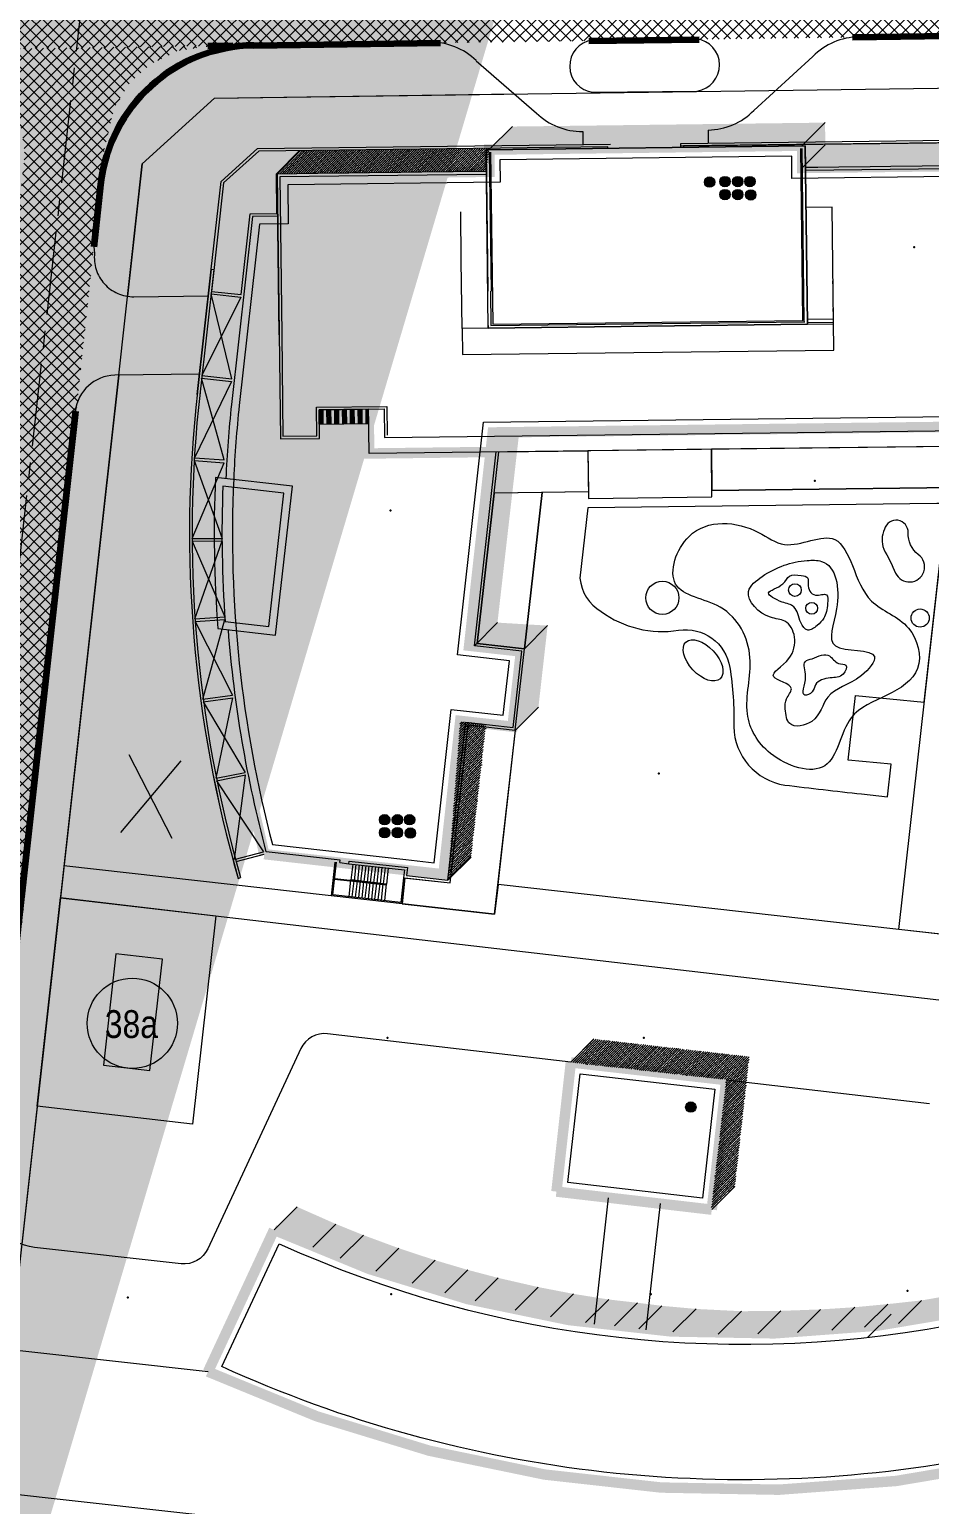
# Model space of a CAD drawing. Header units: millimetres. Extents: x 89040 to 596321, y -313033 to 2401191.
# Drawn here: x 596131.4 to 596200.5, y 1200500 to 1200613.2 of the extents above; entities that cross this region are included whole.
import ezdxf

# ---------------------------------------------------------------- set-up
doc = ezdxf.new("R2010")
doc.units = ezdxf.units.MM
doc.header["$MEASUREMENT"] = 0
doc.linetypes.add('CENTER', pattern=[50.800000000000004, 31.75, -6.349999999999999, 6.349999999999999, -6.349999999999999])
doc.linetypes.add('HIDDEN', pattern=[0.375, 0.25, -0.125])
doc.layers.get('0').update_dxf_attribs({"color": 251, "lineweight": 9})
for name, color, linetype, lineweight in [('1', 8, 'Continuous', 13), ('4 duong di', 11, 'Continuous', 9), ('BONGDO', 251, 'Continuous', 9), ('CONGTRINH', 7, 'Continuous', 20), ('CONGTRINH2', 30, 'Continuous', 18), ('HACHT', 8, 'Continuous', 9), ('HATCH', 8, 'Continuous', 5), ('KY HIEU', 9, 'Continuous', 9), ('LEDUONG', 6, 'Continuous', 20), ('LONGDUONG', 4, 'Continuous', 90), ('MANH', 8, 'Continuous', 9), ('NET CAT', 4, 'Continuous', 15), ('net hthay', 94, 'Continuous', 20), ('NETTHAY', 6, 'Continuous', 15), ('SO', 61, 'Continuous', 18), ('tang cao', 7, 'Continuous', 5), ('truc', 8, 'CENTER', 9)]:
    doc.layers.add(name, color=color, linetype=linetype, lineweight=lineweight)
doc.layers.add('area', color=7, linetype='Continuous', lineweight=9, plot=False)
doc.layers.add('DUONG NOI BO CONG TRINH', color=7, linetype='Continuous', lineweight=20, true_color=0x5e5e5e)
doc.layers.add('NOI-SUY-5', color=5, linetype='Continuous')
doc.styles.add('STYLE2', font='VHELVCN.TTF')
doc.styles.add('THAO', font='VHELVCN.TTF')
doc.styles.add('VN', font='VHELVCN.TTF')
doc.dimstyles.new('HOA75', dxfattribs={"dimscale": 0, "dimtxt": 450, "dimasz": 120, "dimexe": 150, "dimexo": 0, "dimgap": 50, "dimtad": 1, "dimdec": 0, "dimrnd": 0.001, "dimzin": 13, "dimdsep": 46, "dimtxsty": 'VN', "dimblk": 'TICKA', "dimcen": 0.09, "dimclrd": 9, "dimclre": 9, "dimclrt": 7, "dimadec": 0, "dimazin": 0, "dimtfac": 1, "dimtdec": 0, "dimtix": 1, "dimtmove": 2, "dimatfit": 3, "dimldrblk": 'PL1', "dimfxl": 1, "dimtolj": 1, "dimtzin": 13, "dimarcsym": 0})
doc.dimstyles.new('SK100-M', dxfattribs={"dimscale": 100, "dimtxt": 3.6, "dimasz": 1.5, "dimexe": 3, "dimexo": 2, "dimgap": 0.5, "dimtad": 1, "dimdec": 0, "dimtxsty": 'THAO', "dimblk": 'ARCHTICK', "dimcen": 0.091, "dimdle": 3, "dimclrd": 256, "dimclre": 256, "dimclrt": 9, "dimadec": 0, "dimazin": 0, "dimtfac": 1, "dimtdec": 0, "dimtmove": 2, "dimatfit": 3, "dimfxl": 55, "dimfxlon": 1, "dimlwe": -1, "dimarcsym": 0})
pattern_1 = [(45, (594650.3527654881, 1198136.11866812), (-0.4419417382415922, 0.4419417382415923), []), (135, (594650.3527654881, 1198136.11866812), (-0.4419417382415923, -0.4419417382415922), [])]
pattern_2 = [(45, (594650.3527654881, 1198136.11866812), (-0.1767766952966369, 0.1767766952966369), []), (45, (594650.5295421833, 1198136.11866812), (-0.1767766952966369, 0.1767766952966369), [0.3125, -0.0625, 0, -0.0625])]

# ---------------------------------------------------------------- blocks, each defined once
blk = doc.blocks.new('_ARCHTICK')
at = {"color": 0, "linetype": 'ByBlock', "const_width": 0.15}
blk.add_lwpolyline([(-0.5, -0.5), (0.5, 0.5)], dxfattribs=at)
blk = doc.blocks.new('PL')
at = {"layer": '1', "ltscale": 100}
blk.add_line((4.029908342286944, 0), (-6.671398499514908, 0), dxfattribs=at)
at = {"layer": '1', "ltscale": 100, "const_width": 1.6}
blk.add_lwpolyline([(0, 0), (-2.566846419125795, -8.508275751170004)], dxfattribs=at)
blk = doc.blocks.new('PL1')
at = {"layer": '4 duong di', "ltscale": 100, "xscale": 0.25, "yscale": 0.25, "zscale": 0.25}
blk.add_blockref('PL', (0, 0), dxfattribs=at)
blk = doc.blocks.new('TICKA')
at = {"color": 0}
for p, q in [((0, 2.5), (0, -2.5)), ((-2.5, 0), (2.5, 0))]:
    blk.add_line(p, q, dxfattribs=at)
at = {"color": 0, "const_width": 0.5}
blk.add_lwpolyline([(-0.7071067811865533, -0.7071067811865462), (0.7071067811865533, 0.7071067811865462)], dxfattribs=at)
at = {"color": 0, "const_width": 0.25}
for points in [[(0.5821067811865533, 0.7071067811865462, 1), (0.8321067811865532, 0.7071067811865462, 1)], [(-0.8321067811865532, -0.7071067811865462, 1), (-0.5821067811865533, -0.7071067811865462, 1)]]:
    blk.add_lwpolyline(points, format="xyb", close=True, dxfattribs=at)

msp = doc.modelspace()

# ---------------------------------------------------------------- hatches: boundary and pattern name
at = {"layer": 'BONGDO'}
h = msp.add_hatch(dxfattribs=at)
h.set_pattern_fill('ANSI35', color=256, style=0)
h.set_pattern_definition(pattern_2)
edge = h.paths.add_edge_path()
edge.add_line((596166.674068005, 1200603.957904319), (596168.458269487, 1200605.728212165))
edge.add_line((596168.458269487, 1200605.728212165), (596192.4563765591, 1200606.029752589))
edge.add_line((596192.4563765591, 1200606.02975259), (596192.476616537, 1200604.373170931))
edge.add_line((596192.4766165371, 1200604.37317093), (596216.8248191004, 1200604.669033101))
edge.add_line((596216.8248191003, 1200604.669033101), (596217.0197725951, 1200584.619918571))
edge.add_line((596217.0197725951, 1200584.619918571), (596215.2496366001, 1200582.849782576))
edge.add_line((596215.2496366001, 1200582.849782576), (596215.0546831053, 1200602.898897106))
edge.add_line((596215.0546831054, 1200602.898897106), (596190.6065066425, 1200602.600191421))
edge.add_line((596190.6065066425, 1200602.600191421), (596190.5863486622, 1200604.250062476))
edge.add_line((596190.5863486622, 1200604.250062476), (596166.688133492, 1200603.95807617))
h = msp.add_hatch(dxfattribs=at)
h.set_pattern_fill('ANSI35', color=256, style=0)
h.set_pattern_definition(pattern_2)
h.paths.add_polyline_path([(596150.3595116752, 1200602.108457152), (596152.1296476702, 1200603.878593146), (596166.6869317254, 1200604.056442753), (596166.4583089603, 1200602.305150851)])
h = msp.add_hatch(dxfattribs=at)
h.set_pattern_fill('ANSI35', color=256, style=0)
h.set_pattern_definition(pattern_2)
h.paths.add_polyline_path([(596168.6857242433, 1200559.403021969), (596170.4607854756, 1200561.175314845), (596171.1657813464, 1200567.43574461), (596167.3174357247, 1200567.667848128), (596168.9889869089, 1200582.284573999), (596166.9806514604, 1200582.507087442), (596165.1399240666, 1200565.893268457), (596169.3671318482, 1200565.414076039)])
h = msp.add_hatch(dxfattribs=at)
h.set_pattern_fill('ANSI35', color=256, style=0)
h.set_pattern_definition(pattern_2)
h.paths.add_polyline_path([(596163.5175151768, 1200547.912301155), (596165.2876511718, 1200549.68243715), (596166.4338270508, 1200559.860586961), (596164.4542312584, 1200560.078306242)])
h = msp.add_hatch(dxfattribs=at)
h.set_pattern_fill('ANSI35', color=256, style=0)
h.set_pattern_definition(pattern_2)
h.paths.add_polyline_path([(596183.7159142122, 1200522.630593266), (596185.5323121191, 1200524.395349587), (596186.6443609219, 1200534.361494744), (596174.7214648463, 1200535.719922405), (596172.9482386141, 1200533.922091805), (596184.8742249269, 1200532.591358749)])
h = msp.add_hatch(dxfattribs=at)
h.set_pattern_fill('ANSI35', color=256, style=0)
h.set_pattern_definition(pattern_2)
h.paths.add_polyline_path([(596206.8025961262, 1200503.308725519), (596208.5727321213, 1200505.078861514), (596206.0300307983, 1200516.806379154), (596204.5817658912, 1200516.505494338), (596202.4242349484, 1200516.10550142), (596199.8526530748, 1200515.660773956), (596197.2613221075, 1200515.378502035), (596194.7403081537, 1200515.139578496), (596192.1074059361, 1200514.970348157), (596189.0751790693, 1200514.861094565), (596186.0361913033, 1200514.831603243), (596182.5546254086, 1200515.008542721), (596179.9379391483, 1200515.246320984), (596178.0578477547, 1200515.48086054), (596175.8514086338, 1200515.731574572), (596173.1469074894, 1200516.163481548), (596170.444526128, 1200516.684725389), (596167.3635980244, 1200517.390514527), (596165.0370811331, 1200518.003998307), (596162.5375707377, 1200518.742265138), (596159.7422801098, 1200519.667758575), (596157.0268463995, 1200520.671153884), (596154.9186975283, 1200521.523574799), (596151.9399838669, 1200522.841889472), (596150.1698478719, 1200521.071753477), (596157.9721441148, 1200517.897622581), (596164.2731496136, 1200515.959917873), (596169.8643480516, 1200514.673920438), (596178.1678031533, 1200513.476184989), (596185.5842641892, 1200513.101051107), (596191.3344745449, 1200513.254690923), (596195.4911861125, 1200513.60836604), (596201.7597736402, 1200514.533179765), (596204.259894803, 1200515.036243158)])
at = {"layer": 'CONGTRINH2'}
h = msp.add_hatch(dxfattribs=at)
h.set_pattern_fill('ANSI31', color=256, scale=2.000000000408072, angle=495.6999999999435, style=0)
h.set_pattern_definition([(180.6999999999436, (597125.3574186802, 1201445.930538692), (0.0030542502091917, -0.2499813424663441), [])])
h.paths.add_polyline_path([(596191.1043062322, 1200590.505370396), (596193.1041569718, 1200590.529804398), (596193.1004918715, 1200590.829782008), (596193.0980492206, 1200591.029705757), (596191.0981984809, 1200591.005271755)])
h = msp.add_hatch(dxfattribs=at)
h.set_pattern_fill('ANSI34', color=256, scale=0.8000000001632289, angle=45.69999999994363, style=0)
h.set_pattern_definition([(90.69999999994356, (596150.4467686169, 1200599.059296392), (-0.599955221918691, -0.0073302005020536), []), (90.69999999994356, (596150.5455394536, 1200599.160510629), (-0.599955221918691, -0.0073302005020536), []), (90.69999999994356, (596150.6443102909, 1200599.261724866), (-0.599955221918691, -0.0073302005020536), []), (90.69999999994356, (596150.7430811276, 1200599.362939103), (-0.599955221918691, -0.0073302005020536), [])])
h.paths.add_polyline_path([(596153.6444602206, 1200582.897149815), (596157.444176626, 1200582.943574418), (596157.4307379251, 1200584.043492325), (596153.6310215197, 1200583.997067722)])
at = {"layer": 'DUONG NOI BO CONG TRINH'}
h = msp.add_hatch(dxfattribs=at)
h.set_pattern_fill('NET', color=256, scale=5, angle=45, style=0)
h.set_pattern_definition([(45, (27179.21699432831, -3.795911343069747), (-0.4419417382415922, 0.4419417382415923), []), (135, (27179.21699432831, -3.795911343069747), (-0.4419417382415923, -0.4419417382415922), [])])
h.paths.add_polyline_path([(595998.6559202491, 1200617.010962626), (596052.6180359892, 1200617.659607114, -1.001505896176268), (596052.6420749613, 1200615.659753852), (595998.6799592212, 1200615.011109364, -1.001505896169876)], flags=16)
h.paths.add_polyline_path([(596078.6156593093, 1200618.01123476), (596120.7133969328, 1200618.580622515, -1), (596120.7404452122, 1200616.580805426), (596078.6427075886, 1200616.01141767, -1)], flags=16)
h.paths.add_polyline_path([(596146.9251532733, 1200618.93514639), (596194.750692297, 1200619.582004816, -1), (596194.7777405763, 1200617.582187727), (596146.9522015526, 1200616.935329301, -1)], flags=16)
edge = h.paths.add_edge_path()
edge.add_line((595975.3657731194, 1200621.615198485), (595814.2191544888, 1200619.435629782))
edge.add_line((595814.2191544888, 1200619.435629782), (595814.2191544888, 1200614.440191809))
edge.add_line((595814.2191544888, 1200614.440191809), (595970.654496543, 1200616.63223688))
edge.add_arc((595970.668994583, 1200615.632341982), 0.9999999999477333, -89.2251002501614, 90.83070561076909, ccw=False)
edge.add_line((595970.682518723, 1200614.632433438), (595814.219154489, 1200612.439995707))
edge.add_line((595814.2191544888, 1200612.439995707), (595814.2191544888, 1200607.434532218))
edge.add_line((595814.2191544888, 1200607.434532218), (595974.1899593043, 1200609.598197596))
edge.add_arc((595974.2846282816, 1200602.598837783), 7.000000000000224, -2.97859514830634e-11, 90.77489974443807, ccw=False)
edge.add_line((595981.2846282816, 1200602.598837783), (595981.2846282816, 1200568.116294836))
edge.add_line((595981.2846282816, 1200568.116294836), (595987.2846282816, 1200568.116294836))
edge.add_line((595987.2846282816, 1200568.116294836), (595987.2846282816, 1200602.869345315))
edge.add_arc((595994.2846282816, 1200602.869345315), 6.999999999999652, 90.77489974509882, 179.9999999999777, ccw=False)
edge.add_line((595994.1899593043, 1200609.868705127), (596214.8495064847, 1200612.853208601))
edge.add_arc((596214.9576996019, 1200604.853940244), 7.999999999999771, 0.7748997443783878, 90.77489974684738, ccw=False)
edge.add_line((596222.9569679591, 1200604.962133361), (596223.1216775174, 1200592.784316545))
edge.add_line((596223.1216775174, 1200592.784316545), (596232.2089020642, 1200584.085348516))
edge.add_line((596232.2089020642, 1200584.085348516), (596230.7125239094, 1200568.116294836))
edge.add_line((596230.7125239094, 1200568.116294836), (596235.7344274414, 1200568.116294836))
edge.add_line((596235.7344274414, 1200568.116294836), (596236.8020628274, 1200579.50988992))
edge.add_arc((596237.797701228, 1200579.41659375), 1.000000000025044, -5.353261999382028, 174.6467380006179, ccw=False)
edge.add_line((596238.7933396285, 1200579.32329758), (596237.7431888541, 1200568.116294836))
edge.add_line((596237.7431888541, 1200568.116294836), (596242.7650923858, 1200568.116294836))
edge.add_line((596242.7650923858, 1200568.116294836), (596246.7145287261, 1200610.263903525))
edge.add_line((596246.7145287261, 1200610.263903525), (596249.3857955426, 1200635.204781873))
edge.add_arc((596209.6132655388, 1200639.464577303), 40.00000000000047, 353.8866998375029, 369.972605474975)
edge.add_line((596249.0088921756, 1200646.391669181), (596246.000757934, 1200663.499473659))
edge.add_line((596246.000757934, 1200663.499473659), (596243.074904783, 1200681.545597674))
edge.add_line((596243.074904783, 1200681.545597674), (596240.9523005484, 1200693.978825386))
edge.add_line((596240.9523005484, 1200693.978825386), (596234.8613653866, 1200727.436002905))
edge.add_line((596234.8613653866, 1200727.436002905), (596233.1083690637, 1200738.302447849))
edge.add_line((596233.1083690637, 1200738.302447849), (596228.0437250029, 1200738.302447849))
edge.add_line((596228.0437250029, 1200738.302447849), (596229.9332017264, 1200726.58999043))
edge.add_line((596229.9332017264, 1200726.58999043), (596240.6511780344, 1200667.716726069))
edge.add_arc((596239.6270493247, 1200667.758979898), 1.025000000000214, 202.9981794380681, 357.6374124406359, ccw=False)
edge.add_line((596238.6835191245, 1200667.358510471), (596227.961936262, 1200726.25158544))
edge.add_line((596227.9619362621, 1200726.251585439), (596226.0178673784, 1200738.302447849))
edge.add_line((596226.0178673784, 1200738.302447849), (596220.9532233176, 1200738.302447849))
edge.add_line((596220.9532233176, 1200738.302447849), (596223.0337726017, 1200725.405572965))
edge.add_line((596223.0337726017, 1200725.405572964), (596234.5272601291, 1200662.272467408))
edge.add_line((596234.5272601291, 1200662.272467408), (596222.346572496, 1200650.091779775))
edge.add_line((596222.346572496, 1200650.091779775), (596222.5782920497, 1200632.959572611))
edge.add_arc((596214.5790236925, 1200632.851379494), 7.999999999999778, -89.2251003182783, 0.7748997451993205, ccw=False)
edge.add_line((596214.6872168008, 1200624.852111136), (596214.350045043, 1200624.847550762))
edge.add_arc((596214.2689002119, 1200630.84700203), 6.000000000000309, 180.7748997448345, 270.774899681999, ccw=False)
edge.add_line((596208.269448944, 1200630.765857192), (596207.3404592219, 1200699.450800349))
edge.add_line((596207.3404592219, 1200699.450800349), (596201.5986652263, 1200738.302447849))
edge.add_line((596201.5986652263, 1200738.302447849), (596196.5443571823, 1200738.302447849))
edge.add_line((596196.5443571823, 1200738.302447849), (596202.2479127671, 1200699.709539215))
edge.add_arc((596192.3553617847, 1200698.247542273), 10.00000000000323, 0.7748997448081241, 8.406756993279828, ccw=False)
edge.add_line((596202.3544472312, 1200698.382783669), (596203.2428579415, 1200632.698053583))
edge.add_arc((596195.2435895844, 1200632.589860466), 8.000000000000002, -89.39342007300291, 0.7748997448214254, ccw=False)
edge.add_line((596195.3282825375, 1200624.590308785), (596062.0721675436, 1200622.98373728))
edge.add_line((596062.0721675436, 1200622.98373728), (595993.3999588923, 1200621.859215063))
edge.add_arc((595993.2846282818, 1200627.858106531), 6.000000000000245, 179.9999999999696, 271.1013940364465, ccw=False)
edge.add_line((595987.2846282817, 1200627.858106531), (595987.2846282817, 1200690.089951259))
edge.add_arc((595993.2846282818, 1200690.089951259), 6.000000000000794, 171.2561994801889, 179.9999999999826, ccw=False)
edge.add_line((595987.3543604938, 1200691.002049919), (595994.6293489247, 1200738.302447849))
edge.add_line((595994.6293489247, 1200738.302447849), (595988.5587967527, 1200738.302447849))
edge.add_line((595988.5587967527, 1200738.302447849), (595981.3543604938, 1200691.460764849))
edge.add_arc((595987.2846282817, 1200690.54866619), 6.000000000000679, 171.2561994801625, 179.9999999999739)
edge.add_line((595981.2846282817, 1200690.54866619), (595981.2846282817, 1200627.614649753))
edge.add_arc((595975.2846282817, 1200627.614649753), 5.999999999999999, 270.7748997452253, 359.99999999996965, ccw=False)
h = msp.add_hatch(dxfattribs=at)
h.set_pattern_fill('NET', color=256, scale=5, angle=45, style=0)
h.set_pattern_definition(pattern_1)
h.paths.add_polyline_path([(596105.9721441427, 1200450.474275049), (596125.9513082042, 1200446.000588098), (596124.1780404386, 1200446.870775924), (596123.0046462043, 1200447.770548475), (596121.9265263577, 1200448.995004047), (596121.2280688569, 1200450.176490214), (596120.7369510764, 1200451.477302178), (596120.487885393, 1200454.529055166), (596120.6238408787, 1200455.747483801), (596124.2890369779, 1200488.594851888), (596129.8513284619, 1200535.462564368), (596136.4825987838, 1200597.873155715), (596137.1718856344, 1200604.050522025), (596137.8965467892, 1200607.162162318), (596139.0906832526, 1200609.068424659), (596140.6735438087, 1200610.502761405), (596142.8030320229, 1200611.54112816), (596145.0977195215, 1200611.909789415), (596122.9277267549, 1200611.609931914), (596124.6406550801, 1200611.448062673), (596125.6457692375, 1200611.172983723), (596127.1642009333, 1200610.463202902), (596128.2135686195, 1200609.709184152), (596128.9619804294, 1200608.984843147), (596130.1954882501, 1200607.180058553), (596130.8259455052, 1200605.43151518), (596131.035919872, 1200603.610663557), (596130.0778364199, 1200594.579400991), (596123.1815636755, 1200532.77522923), (596118.0055613989, 1200486.38806538), (596114.7181672244, 1200457.07633638), (596114.4256023861, 1200455.928898187), (596114.0323977262, 1200454.968587785), (596113.2763034685, 1200453.720958797), (596112.6500223941, 1200452.9730924), (596111.4880540365, 1200451.961721039), (596110.4232066969, 1200451.320491557), (596108.6197991957, 1200450.673966048)])
h = msp.add_hatch(dxfattribs=at)
h.set_pattern_fill('NET', color=256, scale=5, angle=45, style=0)
h.set_pattern_definition(pattern_1)
h.paths.add_polyline_path([(595995.101366762, 1200475.274766724, -0.3511223697137446), (595987.2846282816, 1200485.03352531), (595987.2846282816, 1200525.771851248), (595981.2846282816, 1200522.623540457), (595981.2846282816, 1200519.609639589, -0.1859721201900045), (595978.6996744657, 1200512.900161957), (595938.6890100861, 1200468.681976798), (595947.4985450422, 1200453.49973682), (595973.5929352575, 1200466.517219932, -0.1723865966107662), (595980.2401797544, 1200467.327634762), (596111.5678269906, 1200437.946582228), (596137.9551008744, 1200432.043134656), (596205.7859866555, 1200416.867786124, -0.3818854923098502), (596213.5439467016, 1200406.026385501), (596216.5579224279, 1200433.701830808, -0.4472979209271629), (596208.0707842682, 1200427.628549224)])
h.paths.add_polyline_path([(595960.3912970803, 1200478.754145614, -1), (595972.2750441722, 1200478.754145614, -1)], flags=16)
at = {"layer": 'tang cao'}
h = msp.add_hatch(color=256, dxfattribs=at)
edge = h.paths.add_edge_path()
edge.add_arc((596183.5969423908, 1200601.464782459), 0.399280375762523, 0, 360)
h = msp.add_hatch(color=256, dxfattribs=at)
edge = h.paths.add_edge_path()
edge.add_arc((596184.7777702587, 1200601.504298623), 0.399280375762523, 0, 360)
h = msp.add_hatch(color=256, dxfattribs=at)
edge = h.paths.add_edge_path()
edge.add_arc((596185.7574174994, 1200601.504298623), 0.399280375762523, 0, 360)
h = msp.add_hatch(color=256, dxfattribs=at)
edge = h.paths.add_edge_path()
edge.add_arc((596186.6933261487, 1200601.504298623), 0.399280375762523, 0, 360)
h = msp.add_hatch(color=256, dxfattribs=at)
edge = h.paths.add_edge_path()
edge.add_arc((596184.7777702587, 1200600.508895854), 0.399280375762523, 0, 360)
h = msp.add_hatch(color=256, dxfattribs=at)
edge = h.paths.add_edge_path()
edge.add_arc((596185.7574174994, 1200600.508895854), 0.399280375762523, 0, 360)
h = msp.add_hatch(color=256, dxfattribs=at)
edge = h.paths.add_edge_path()
edge.add_arc((596186.7497903008, 1200600.479157447), 0.399280375762523, 0, 360)
h = msp.add_hatch(color=256, dxfattribs=at)
edge = h.paths.add_edge_path()
edge.add_arc((596158.6589896563, 1200552.546767871), 0.399280375762523, 0, 360)
h = msp.add_hatch(color=256, dxfattribs=at)
edge = h.paths.add_edge_path()
edge.add_arc((596159.6386368969, 1200552.546767871), 0.399280375762523, 0, 360)
h = msp.add_hatch(color=256, dxfattribs=at)
edge = h.paths.add_edge_path()
edge.add_arc((596160.5745455461, 1200552.546767871), 0.399280375762523, 0, 360)
h = msp.add_hatch(color=256, dxfattribs=at)
edge = h.paths.add_edge_path()
edge.add_arc((596158.6589896563, 1200551.551365102), 0.399280375762523, 0, 360)
h = msp.add_hatch(color=256, dxfattribs=at)
edge = h.paths.add_edge_path()
edge.add_arc((596159.6386368969, 1200551.551365102), 0.399280375762523, 0, 360)
h = msp.add_hatch(color=256, dxfattribs=at)
edge = h.paths.add_edge_path()
edge.add_arc((596160.6310096983, 1200551.521626695), 0.399280375762523, 0, 360)
h = msp.add_hatch(color=256, dxfattribs=at)
edge = h.paths.add_edge_path()
edge.add_arc((596182.1543254331, 1200530.497054439), 0.399280375762523, 0, 360)

# ---------------------------------------------------------------- linework, layer by layer
at = {"layer": 'area', "ltscale": 50}
for p, q in [((596155.2149881602, 1200549.248738505), (596155.9105709045, 1200549.170412335)), ((596155.2151105766, 1200549.24872472), (596155.2149881602, 1200549.248738505))]:
    msp.add_line(p, q, dxfattribs=at)
at = {"layer": 'BONGDO'}
for p, q in [((596166.6881334921, 1200603.95807617), (596168.458269487, 1200605.728212165)), ((596190.6862405641, 1200604.259616595), (596192.4563765591, 1200606.02975259)), ((596190.7071100296, 1200602.551416853), (596192.4772460245, 1200604.321552848)), ((596150.3595116752, 1200602.108457152), (596152.1296476702, 1200603.878593146)), ((596165.5472997294, 1200565.897712132), (596167.3174357247, 1200567.667848128)), ((596169.3956453515, 1200565.665608615), (596171.1657813464, 1200567.43574461)), ((596168.6906494804, 1200559.40517885), (596170.4607854756, 1200561.175314845)), ((596163.5175151768, 1200547.912301155), (596165.2876511718, 1200549.68243715)), ((596172.9513288513, 1200533.94978641), (596174.7214648463, 1200535.719922405)), ((596184.8742249269, 1200532.591358749), (596186.6443609219, 1200534.361494744)), ((596183.7621761244, 1200522.625213593), (596185.5323121191, 1200524.395349587)), ((596150.1698478719, 1200521.071753477), (596151.9399838669, 1200522.841889472)), ((596153.1485615333, 1200519.753438804), (596154.9186975283, 1200521.523574799)), ((596155.2567104044, 1200518.901017889), (596157.0268463995, 1200520.671153884)), ((596157.9721441148, 1200517.897622581), (596159.7422801098, 1200519.667758575)), ((596160.7674347427, 1200516.972129144), (596162.5375707377, 1200518.742265138)), ((596163.2669451381, 1200516.233862312), (596165.0370811331, 1200518.003998307)), ((596165.5934620294, 1200515.620378532), (596167.3635980244, 1200517.390514527)), ((596168.674390133, 1200514.914589394), (596170.444526128, 1200516.684725389)), ((596171.3767714944, 1200514.393345553), (596173.1469074894, 1200516.163481548)), ((596174.0812726388, 1200513.961438578), (596175.8514086338, 1200515.731574572)), ((596176.2877117597, 1200513.710724545), (596178.0578477547, 1200515.48086054)), ((596178.1678031533, 1200513.476184989), (596179.9379391483, 1200515.246320984)), ((596180.7844894136, 1200513.238406726), (596182.5546254086, 1200515.008542721)), ((596184.2660553083, 1200513.061467248), (596186.0361913033, 1200514.831603243)), ((596187.3050430743, 1200513.09095857), (596189.0751790693, 1200514.861094565)), ((596190.3372699411, 1200513.200212162), (596192.1074059361, 1200514.970348157)), ((596192.9701721587, 1200513.369442501), (596194.7403081537, 1200515.139578496)), ((596195.4911861125, 1200513.60836604), (596197.2613221075, 1200515.378502035)), ((596198.0825170798, 1200513.890637961), (596199.8526530748, 1200515.660773956)), ((596195.7494338641, 1200512.832081247), (596197.519569859, 1200514.602217242))]:
    msp.add_line(p, q, dxfattribs=at)
at = {"layer": 'CONGTRINH', "const_width": 0.8}
for points in [[(596215.0052967783, 1200602.84828417), (596190.7071100296, 1200602.551416853), (596190.6862405641, 1200604.259616595), (596166.688133492, 1200603.95807617), (596166.7089011528, 1200602.258208832), (596150.4101190546, 1200602.059065931), (596150.446769963, 1200599.059297514), (596148.3481622037, 1200599.03365739), (596146.703276655, 1200584.422820546, 0.0150723225922415), (596146.2740749763, 1200578.735094479)], [(596146.2741068284, 1200578.735094868, 0.0770805205328863), (596149.4201155847, 1200549.901938213), (596160.1834961956, 1200548.689219482), (596160.1834961956, 1200548.689219482), (596160.1834961956, 1200548.689219482), (596163.1646943826, 1200548.353291544), (596164.4598422105, 1200560.129323394), (596168.4656957744, 1200559.681862541), (596169.1147647286, 1200565.445656015), (596165.1399240666, 1200565.893268457), (596166.9532423393, 1200582.259701449), (596207.0947449947, 1200582.750146823)], [(596150.1698478719, 1200521.071753477, 0.1637573184451017), (596204.259894803, 1200515.036243159, 0.1637573184451017)], [(596145.1046947605, 1200510.193140332, 0.163757318445103), (596206.8025961262, 1200503.308725519, -3.211133014773738)]]:
    msp.add_lwpolyline(points, format="xyb", dxfattribs=at)
for points in [[(596166.7868115589, 1200580.757550253), (596157.4722757281, 1200580.643746067), (596157.444176626, 1200582.943574418), (596153.6444602206, 1200582.897149815), (596153.6578989215, 1200581.797231908), (596150.6581228119, 1200581.760580906), (596150.4492119711, 1200598.859311317)], [(596171.8423702858, 1200524.011335859), (596172.9482386141, 1200533.922091806)], [(596172.9482386141, 1200533.922091806), (596184.8711346898, 1200532.563664145)], [(596183.7621761241, 1200522.625213593), (596184.8742249269, 1200532.59135875)], [(596183.7621761241, 1200522.625213593), (596171.8423702858, 1200524.011335859)], [(596145.1046947605, 1200510.193140332), (596150.1698478719, 1200521.071753477)]]:
    msp.add_lwpolyline(points, dxfattribs=at)
msp.add_lwpolyline([(596137.406425806, 1200543.029360221), (596136.2974756054, 1200533.090984635), (596141.2648145339, 1200532.520183508), (596142.3737647344, 1200542.458559094), (596137.406425806, 1200543.029360221)], close=True, dxfattribs=at)
at = {"layer": 'CONGTRINH2'}
for p, q in [((596166.6905768922, 1200603.758091096), (596166.8206679358, 1200593.110524095)), ((596166.7905694293, 1200603.759312796), (596166.9518337692, 1200590.56030372)), ((596190.7500564023, 1200590.851068325), (596190.5887920622, 1200604.050077402)), ((596190.8512706393, 1200590.752297488), (596190.6887845992, 1200604.051299102)), ((596150.5603886436, 1200589.75992914), (596150.4101187937, 1200602.059071733)), ((596192.9941140322, 1200599.536493397), (596190.9942632925, 1200599.512059395)), ((596193.1279801234, 1200588.579949926), (596192.9941140322, 1200599.536493397)), ((596164.6056730808, 1200590.231616142), (596164.5421447472, 1200595.43122226)), ((596144.2727263654, 1200585.178971239), (596145.3552900488, 1200594.785566114)), ((596145.3552881832, 1200594.785566324), (596145.5540387544, 1200594.763169509)), ((596193.0607866897, 1200594.079533656), (596193.0546781895, 1200594.57949634)), ((596145.342544688, 1200592.884040231), (596147.6263214604, 1200592.626368232)), ((596146.9204234617, 1200586.363794838), (596145.342544688, 1200592.884040231)), ((596166.7706704977, 1200593.109913231), (596166.8030654943, 1200590.458478618)), ((596193.0693385904, 1200593.379585896), (596193.0632300901, 1200593.879548582)), ((596193.0778904909, 1200592.679638138), (596193.0717819905, 1200593.179600823)), ((596147.6263214604, 1200592.626368232), (596144.636512871, 1200586.621167892)), ((596193.0864423915, 1200591.979690379), (596193.0803338911, 1200592.479653064)), ((596193.0949942922, 1200591.27974262), (596193.0888857917, 1200591.779705305)), ((596166.8030654943, 1200590.458478618), (596190.9012669079, 1200590.752908338)), ((596166.9518337692, 1200590.56030372), (596190.7500564023, 1200590.851068325)), ((596191.1036953821, 1200590.555366665), (596193.1035461217, 1200590.579800666)), ((596193.1035461926, 1200590.579794861), (596193.0974376922, 1200591.079757546)), ((596150.7603718792, 1200589.762427265), (596150.8556644857, 1200581.96300938)), ((596166.6055238204, 1200590.256050144), (596164.6056730808, 1200590.231616142)), ((596146.8980272984, 1200586.165052841), (596144.063557038, 1200580.300517797)), ((596146.3494140225, 1200580.162555367), (596144.6141166986, 1200586.422425814)), ((596144.6142088417, 1200586.422415513), (596146.8980272984, 1200586.165052841)), ((596144.6364308179, 1200586.621177139), (596146.9204234617, 1200586.363794838)), ((596153.4285930454, 1200584.194609396), (596158.8281900429, 1200584.2605812)), ((596153.4554704473, 1200581.994773582), (596153.4285930454, 1200584.194609396)), ((596158.8281900429, 1200584.2605812), (596158.8550674446, 1200582.060745386)), ((596150.8556644857, 1200581.96300938), (596153.4554704473, 1200581.994773582)), ((596143.878114248, 1200574.124573579), (596146.3343431216, 1200579.915486975)), ((596144.0413350615, 1200580.101756172), (596146.3358492319, 1200579.935704933)), ((596144.0413350615, 1200580.101756172), (596146.1781003508, 1200574.132569201)), ((596144.063557038, 1200580.300517797), (596146.3494140225, 1200580.162555367)), ((596143.8753410252, 1200574.124563938), (596146.1781003508, 1200574.132569201)), ((596143.8755654254, 1200573.924546362), (596146.1789806157, 1200573.937306971)), ((596143.879015908, 1200573.924565477), (596146.3913797714, 1200568.103246221)), ((596144.0965774497, 1200567.948707208), (596146.1789806157, 1200573.937306971)), ((596144.093871725, 1200567.948524997), (596146.3913797714, 1200568.103246221)), ((596144.1105524491, 1200567.749221827), (596146.4046983223, 1200567.908471758)), ((596144.7153607641, 1200561.791815579), (596146.4036838693, 1200567.908401339)), ((596144.1102200375, 1200567.749194006), (596146.9883046623, 1200562.100688682)), ((596144.7092356196, 1200561.790962845), (596146.989500547, 1200562.091615241)), ((596144.742938513, 1200561.593726034), (596147.0152191023, 1200561.898096169)), ((596144.742938513, 1200561.593726034), (596147.96362257, 1200556.162711593)), ((596145.7276239396, 1200555.72606239), (596147.0152191023, 1200561.898096169)), ((596145.7276239396, 1200555.72606239), (596147.9614750101, 1200556.173434936)), ((596145.7669903676, 1200555.52997495), (596148.0007490753, 1200555.977328998)), ((596145.7669903676, 1200555.52997495), (596149.3711511848, 1200550.084753433)), ((596147.148123218, 1200549.492148061), (596147.971770417, 1200555.971525452)), ((596147.2148448613, 1200549.50988759), (596149.3711511848, 1200550.084753433)), ((596147.263860259, 1200549.329436645), (596149.4200976825, 1200549.901941055)), ((596156.2086883383, 1200549.136836255), (596156.0688069015, 1200547.894687639)), ((596156.4571180615, 1200549.108859968), (596156.3172366244, 1200547.866711352)), ((596156.7055477847, 1200549.080883681), (596156.5656663479, 1200547.838735065)), ((596156.9539775079, 1200549.052907393), (596156.814096071, 1200547.810758777)), ((596157.2024072311, 1200549.024931106), (596157.0625257943, 1200547.78278249)), ((596157.4508369543, 1200548.996954819), (596157.3109555173, 1200547.754806202)), ((596157.6992666775, 1200548.968978531), (596157.5593852405, 1200547.726829915)), ((596157.9476964007, 1200548.941002244), (596157.8078149637, 1200547.698853628)), ((596158.1961261239, 1200548.913025957), (596158.056244687, 1200547.67087734)), ((596158.4445558471, 1200548.885049669), (596158.3046744101, 1200547.642901053)), ((596158.6929855703, 1200548.857073382), (596158.5531041333, 1200547.614924766)), ((596158.9414157177, 1200548.829097772), (596158.8015338565, 1200547.586948478)), ((596154.8210831479, 1200547.984880518), (596158.7959386979, 1200547.537263288)), ((596154.8266783532, 1200548.034566469), (596158.8015339416, 1200547.586949234)), ((596155.9289254644, 1200546.652539024), (596156.0688069015, 1200547.894687639)), ((596156.074402145, 1200547.944373586), (596158.8071291854, 1200547.63663518)), ((596156.1773551876, 1200546.624562736), (596156.3172366244, 1200547.866711352)), ((596156.4257849108, 1200546.596586449), (596156.5656663479, 1200547.838735065)), ((596156.674214634, 1200546.568610161), (596156.814096071, 1200547.810758777)), ((596156.9226443573, 1200546.540633874), (596157.0625257943, 1200547.78278249)), ((596157.1710740804, 1200546.512657587), (596157.3109555173, 1200547.754806202)), ((596157.4195038036, 1200546.484681299), (596157.5593852405, 1200547.726829915)), ((596157.6679335268, 1200546.456705012), (596157.8078149637, 1200547.698853628)), ((596157.91636325, 1200546.428728724), (596158.056244687, 1200547.67087734)), ((596158.1647929732, 1200546.400752437), (596158.3046744101, 1200547.642901053)), ((596158.4132226964, 1200546.37277615), (596158.5531041333, 1200547.614924766)), ((596158.6616526823, 1200546.344799107), (596158.8015338565, 1200547.586948478))]:
    msp.add_line(p, q, dxfattribs=at)
for points in [[(596145.3552881832, 1200594.785566324), (596146.113375183, 1200601.519339064), (596148.9131575371, 1200604.040931727), (596175.9837742189, 1200604.371677699)], [(596166.60308042, 1200590.456035218), (596166.6055238204, 1200590.256050144), (596191.1036953821, 1200590.555366665), (596190.9363225414, 1200604.254338426), (596166.4381509798, 1200603.955021906), (596166.5706854237, 1200593.107469831)], [(596181.3833712161, 1200604.437649504), (596216.4807516984, 1200604.866466233), (596216.6163604504, 1200593.767294623), (596215.1164723954, 1200593.748969116)], [(596181.3858146165, 1200604.23766443), (596216.2832100253, 1200604.664037759), (596216.4151536754, 1200593.864843759), (596215.1152506947, 1200593.848961653)], [(596216.2832100234, 1200604.664037924), (596181.5857996905, 1200604.24010783), (596181.5870214612, 1200604.140109482), (596190.9363225414, 1200604.254338426), (596190.9564805219, 1200602.604467371)], [(596150.4101176949, 1200602.059065914), (596150.6581228119, 1200581.760580906), (596153.6578989215, 1200581.797231908), (596153.6310215197, 1200583.997067722)], [(596166.4613632812, 1200602.055163703), (596150.6125461691, 1200601.86152424), (596150.7603718791, 1200589.762427265)], [(596190.9564805219, 1200602.604467371), (596191.9064107098, 1200602.616073535), (596191.9064107098, 1200602.616073535), (596193.5062913016, 1200602.635620737), (596193.5062913016, 1200602.635620737), (596195.9061121893, 1200602.664941539), (596195.9061121893, 1200602.664941539), (596197.505992781, 1200602.68448874), (596197.505992781, 1200602.68448874), (596199.9058136687, 1200602.713809542), (596199.9058136687, 1200602.713809542), (596201.5056942605, 1200602.733356743)], [(596164.5421447472, 1200595.43122226), (596164.496240991, 1200599.188308873)], [(596145.3552966467, 1200594.78556537), (596144.2727464384, 1200585.178955009)], [(596145.5540387544, 1200594.763169509), (596144.4714885461, 1200585.156559148)], [(596164.6056730808, 1200590.231616142), (596164.6301070823, 1200588.231765403), (596193.1279801234, 1200588.579949926)], [(596153.6310215197, 1200583.997067722), (596158.630648369, 1200584.058152726), (596158.6575257708, 1200581.858316912), (596207.2538987462, 1200582.452063153), (596207.2257995734, 1200584.751897309), (596212.2254264227, 1200584.812982313)], [(596158.630648369, 1200584.058152726), (596158.6575257708, 1200581.858316912), (596207.2538987462, 1200582.452063153), (596207.2257995734, 1200584.751897309), (596208.4257100173, 1200584.76655771), (596208.4684695911, 1200581.26681311), (596157.4722757281, 1200580.643746067), (596157.4307379251, 1200584.043492325), (596158.630648369, 1200584.058152726)], [(596155.9105400584, 1200549.170410145), (596160.1834950369, 1200548.689219589), (596160.1164234177, 1200548.093617291), (596163.6938307977, 1200547.690761695), (596165.0590993905, 1200559.814132854), (596168.6860277443, 1200559.40569931), (596169.3956453514, 1200565.665608615), (596165.7683714785, 1200566.074081067), (596167.4187591863, 1200580.765271334)], [(596151.5749418938, 1200578.138156317), (596145.6707609935, 1200578.803034498)], [(596174.2962122618, 1200577.699010826), (596170.7458589859, 1200577.655632919), (596169.3956453514, 1200565.665608615)], [(596160.2158259451, 1200548.082427122), (596159.9919441732, 1200546.094359601), (596154.5762358783, 1200546.704235947), (596154.8671862348, 1200549.28790253)], [(596160.116454059, 1200548.093617664), (596159.9037628262, 1200546.204922002), (596154.6867981781, 1200546.792417333), (596154.9665581358, 1200549.276712119)], [(596183.0562388955, 1200523.512696073), (596172.7257405021, 1200524.714002037), (596173.6543825762, 1200533.036462064), (596183.9875591751, 1200531.859158091), (596183.0562388955, 1200523.512696073)]]:
    msp.add_lwpolyline(points, dxfattribs=at)
for points in [[(596175.7862325447, 1200604.169249258), (596148.9909844329, 1200603.841867684), (596146.3036272269, 1200601.421529473), (596145.3752283875, 1200593.081690432), (596147.6505311843, 1200592.839743595), (596148.3481620136, 1200599.033657387), (596148.3481620136, 1200599.033657387), (596148.3481620136, 1200599.033657387), (596150.396772871, 1200599.058685944), (596150.3595116751, 1200602.108457152), (596151.9093959986, 1200602.127393503), (596151.9093959986, 1200602.127393503), (596153.5092765902, 1200602.146940704), (596153.5092765902, 1200602.146940704), (596155.9090974779, 1200602.176261506), (596155.9090974779, 1200602.176261506), (596157.5089780696, 1200602.195808708), (596157.5089780696, 1200602.195808708), (596159.9087989572, 1200602.22512951), (596159.9087989572, 1200602.22512951), (596161.508679549, 1200602.244676711), (596161.508679549, 1200602.244676711), (596163.9085004368, 1200602.273997513), (596163.9085004368, 1200602.273997513), (596166.4583089603, 1200602.305150851), (596166.4583089603, 1200602.305150851), (596166.4583089603, 1200602.305150851), (596166.4583089603, 1200602.305150851), (596166.4583089603, 1200602.305150851), (596166.4583089603, 1200602.305150851), (596166.4583089603, 1200602.305150851), (596166.4583089603, 1200602.305150851), (596166.4583089603, 1200602.305150851), (596166.4583089603, 1200602.305150851), (596166.4583089603, 1200602.305150851), (596166.4381509798, 1200603.955021906), (596175.7874543162, 1200604.069250877), (596175.7874543162, 1200604.069250877)], [(596166.4381509798, 1200603.955021906), (596190.9363225414, 1200604.254338426), (596191.1036953821, 1200590.555366665), (596166.6055238204, 1200590.256050144)], [(596153.6444602206, 1200582.897149815), (596157.444176626, 1200582.943574418), (596157.4307379251, 1200584.043492325), (596153.6310215197, 1200583.997067722)], [(596174.2577280554, 1200580.848829258), (596174.2962122618, 1200577.699010826), (596167.0643737712, 1200577.610652854), (596167.4187591863, 1200580.765271334)], [(596174.2577280554, 1200580.848829258), (596174.3023207622, 1200577.199048141), (596183.7787582488, 1200577.314830426), (596183.7341655418, 1200580.964611543)], [(596183.7726497484, 1200577.814793111), (596208.5069537975, 1200578.116994678), (596208.4684695911, 1200581.26681311), (596183.7341655418, 1200580.964611543)], [(596170.7458589859, 1200577.655632919), (596167.0643737712, 1200577.610652854), (596165.7683714785, 1200566.074081067), (596169.3953418216, 1200565.662931019)], [(596165.0590993905, 1200559.814132854), (596168.6857242433, 1200559.403021969), (596167.1015373366, 1200545.293728688), (596159.9919441732, 1200546.094359601), (596160.215825539, 1200548.082423514), (596163.6938294241, 1200547.690749498)], [(596138.024226742, 1200542.253761772), (596137.0705295694, 1200533.706758769), (596140.6470135979, 1200533.295781957), (596141.6007107705, 1200541.842784961)]]:
    msp.add_lwpolyline(points, close=True, dxfattribs=at)
for points in [[(596147.0732906209, 1200578.698966406, 0.0756216232368126), (596150.052944563, 1200550.635698734), (596160.2730660987, 1200549.484189439), (596162.457180909, 1200549.238078601), (596163.7522438704, 1200561.013338806), (596167.760163463, 1200560.565647175), (596168.2302662352, 1200564.740204092), (596164.2568505387, 1200565.187656067), (596166.2360187962, 1200583.050998184), (596206.2850311726, 1200583.540313519), (596206.2605973561, 1200585.540164261), (596213.0155938251, 1200585.622696218), (596213.0400265333, 1200583.622845462), (596214.4399227087, 1200583.639949272), (596214.2151300758, 1200602.038570465), (596189.9169427844, 1200601.741703141), (596189.8960767152, 1200603.449624896), (596167.4978434452, 1200603.168187167), (596167.5186144953, 1200601.468042416), (596151.2198329475, 1200601.26889952), (596151.2564838617, 1200598.269130635), (596149.0641301301, 1200598.242345153), (596147.4985527424, 1200584.335969842, 0.0150463176555841), (596147.0735798933, 1200578.706063536, 0.0150463176555841)], [(596144.2903820348, 1200585.357553669, 0.0983061592732066), (596147.4177956373, 1200548.03738213)], [(596144.2903820348, 1200585.357553669, 0.0982895041788249), (596147.4160448869, 1200548.043480789, 0.0982895041788249)], [(596144.4891204733, 1200585.335125268, 0.0982895041788252), (596147.6082824366, 1200548.098659813)], [(596145.6707609935, 1200578.803034498, 0.0307817008024049), (596145.864012707, 1200567.20858421), (596150.2880415525, 1200566.710388049), (596151.5749418938, 1200578.138156317)], [(596146.2435556886, 1200578.134738861, 0.027744191403337), (596146.4247952717, 1200567.749226104), (596149.758952773, 1200567.373761901), (596150.9115678611, 1200577.609067393), (596146.2435556886, 1200578.134738861)]]:
    msp.add_lwpolyline(points, format="xyb", dxfattribs=at)
msp.add_lwpolyline([(596205.850545662, 1200503.924286851, -0.1595046544066505), (596146.169011983, 1200510.583710031), (596150.5589803611, 1200520.012204423, 0.1589914478349332), (596203.6467863366, 1200514.088526798), (596205.850545662, 1200503.924286851)], format="xyb", close=True, dxfattribs=at)
at = {"layer": 'HACHT', "ltscale": 50}
for p, q in [((596143.0199401282, 1200557.064611459), (596138.3752469213, 1200551.564188335)), ((596142.3485111365, 1200551.102258743), (596139.0466759133, 1200557.526541051)), ((596147.4177956373, 1200548.03738213), (596147.6082824366, 1200548.098659813))]:
    msp.add_line(p, q, dxfattribs=at)
msp.add_lwpolyline([(596214.9115986967, 1200594.146549367), (596214.8077549144, 1200602.645855694), (596190.9595348431, 1200602.354480224)], dxfattribs=at)
at = {"layer": 'HATCH', "ltscale": 50}
for p, q in [((596181.3870363164, 1200604.137671892), (596181.3833712161, 1200604.437649504)), ((596145.3644478737, 1200593.08283679), (596147.6505311843, 1200592.839743595))]:
    msp.add_line(p, q, dxfattribs=at)
for points in [[(596150.4492119711, 1200598.859311317), (596148.5271549848, 1200598.835828234), (596146.9020964678, 1200584.401106695, 0.0151060811945348), (596146.4732670612, 1200578.712663152, 0.0151060811945348)], [(596155.2150380691, 1200549.249370585), (596155.2374399612, 1200549.448112014), (596149.5780018736, 1200550.08542936, -0.045845995566035), (596146.6634900445, 1200567.118559915)]]:
    msp.add_lwpolyline(points, format="xyb", dxfattribs=at)
for points in [[(596208.4257100173, 1200584.76655771), (596208.5069537975, 1200578.116994678), (596183.7726497484, 1200577.814793111)], [(596155.9329416474, 1200549.369149059), (596160.4046200126, 1200548.865585699), (596160.33752961, 1200548.269816601), (596163.5175151768, 1200547.912301156), (596164.8827370447, 1200560.035257406), (596168.5098114321, 1200559.626807417), (596169.174373951, 1200565.489262163), (596165.5472997294, 1200565.897712132), (596167.2172244816, 1200580.762809)], [(596159.9919441732, 1200546.094359601), (596167.1015373366, 1200545.293728688), (596168.6906494804, 1200559.40517885)], [(596155.9105709045, 1200549.170412335), (596155.9105709044, 1200549.170412335), (596155.9329723143, 1200549.369149661)]]:
    msp.add_lwpolyline(points, dxfattribs=at)
at = {"layer": 'LEDUONG'}
for p, q in [((596191.5259948319, 1200611.099393829), (596187.0002377914, 1200606.970905085)), ((596165.6818090896, 1200610.783631825), (596170.307106852, 1200606.766949869)), ((596145.613866712, 1200607.916404645), (596140.0598518822, 1200602.879622983)), ((596145.613866712, 1200607.916404645), (596168.6250898666, 1200608.227640104)), ((596173.860268284, 1200605.345786689), (596173.8724850302, 1200604.345882152)), ((596183.4828591263, 1200605.463354664), (596183.4950758726, 1200604.463450126)), ((596140.0598518822, 1200602.879622983), (596138.9248862055, 1200592.708097549)), ((596138.2499522793, 1200586.65936168), (596130.80811343, 1200519.965844254)), ((596133.7754869782, 1200546.559349362), (596223.4608455966, 1200536.130079439))]:
    msp.add_line(p, q, dxfattribs=at)
for points in [[(596212.650580741, 1200434.769820522), (596207.2298804295, 1200430.890840499), (596127.8516448525, 1200448.64960005), (596123.5267376662, 1200454.710391774), (596127.4528073677, 1200489.895700587), (596138.2499522793, 1200586.65936168), (596140.0598518822, 1200602.879622983), (596145.613866712, 1200607.916404645), (596215.9035115879, 1200608.867098563), (596220.9706750091, 1200603.935176537), (596221.112194404, 1200595.003257271)], [(596174.6352112235, 1200608.355478778), (596182.6346141822, 1200608.453214784)], [(596215.1039920548, 1200542.21479688), (596198.1104614149, 1200544.120030869), (596167.3593315376, 1200547.582962982), (596167.1015345786, 1200545.293728998), (596134.0495793787, 1200549.015756529)], [(596145.6952928167, 1200545.173227096), (596143.9125328308, 1200529.196190156), (596131.9909194026, 1200530.566112862), (596133.7766133887, 1200546.569444215), (596145.6952928167, 1200545.173227096)], [(596200.4719386372, 1200530.749488477), (596184.8711346898, 1200532.563664145)], [(596175.8146088194, 1200523.540063568), (596174.7330274595, 1200513.84696664)], [(596179.7899375905, 1200523.096485883), (596178.7083562303, 1200513.403388955)], [(596219.7703097168, 1200490.793486845), (596128.6870339866, 1200500.956799353)]]:
    msp.add_lwpolyline(points, dxfattribs=at)
for points in [[(596172.9513288513, 1200533.949786411), (596154.2769275473, 1200536.121382475, 0.3233091909348614), (596152.2328074704, 1200534.97896178), (596145.0797599398, 1200519.616102024, -0.3220272087119595), (596143.0448689061, 1200518.472629824), (596131.7878601844, 1200519.728716593, -0.4142135623730986), (596128.2561090988, 1200524.147623049), (596128.2561090988, 1200524.147623049)], [(596145.1046947605, 1200510.193140332), (596130.9007048138, 1200511.778059051, 0.4142135623730656), (596126.4817983576, 1200508.246307965), (596126.3510974024, 1200507.074970262)]]:
    msp.add_lwpolyline(points, format="xyb", dxfattribs=at)
for centre, radius, start, end in [((596162.1896405093, 1200607.206758737), 5.000000001020184, 45.69445936713247, 90.69445935865406), ((596174.8768713558, 1200610.359492314), 2.018531612946615, 98.27632678169509, 263.1240130599187), ((596182.3440519243, 1200610.450724095), 2.018531612946627, 278.276326781695, 83.12401305991867), ((596195.1044585012, 1200607.607317401), 5.000000001020184, 90.69999999945341, 135.6999999972899), ((596173.7991832797, 1200610.345413539), 5.000000001020182, 225.6999999972899, 270.6999999994534), ((596183.4217741222, 1200610.462981513), 5.000000001020184, 270.6999999994534, 315.6999999972899)]:
    msp.add_arc(centre, radius, start, end, dxfattribs=at)
at = {"layer": 'LONGDUONG'}
for p, q in [((596148.6274846686, 1200611.957530818), (596162.9340570625, 1200612.151032597)), ((596174.3399386678, 1200612.305301441), (596182.7891109805, 1200612.419579679)), ((596194.5726665903, 1200612.578956706), (596212.8496893957, 1200612.826160322)), ((596145.0977195215, 1200611.909789415), (596147.0198222507, 1200611.935786579)), ((596136.8637880313, 1200601.289361338), (596136.3292574604, 1200596.498915768)), ((596134.9233115043, 1200583.898873892), (596128.2561090988, 1200524.147623049))]:
    msp.add_line(p, q, dxfattribs=at)
msp.add_arc((596148.7897743441, 1200599.958628282), 12, 90.77489974654281, 173.6331224035743, dxfattribs=at)
at = {"layer": 'NET CAT', "linetype": 'HIDDEN', "ltscale": 2000}
for points in [[(596136.3292574604, 1200596.498915768), (596136.3975525043, 1200596.021248298, 0.4523112848461749), (596139.4140130627, 1200592.674002745), (596145.1268940329, 1200592.743802225)], [(596144.4443897626, 1200586.735044776), (596137.9416712698, 1200586.65559513, 0.3723113114932792), (596134.9233115043, 1200583.898873892), (596134.9233115043, 1200583.898873892)]]:
    msp.add_lwpolyline(points, format="xyb", dxfattribs=at)
at = {"layer": 'net hthay', "ltscale": 50}
msp.add_lwpolyline([(596173.6445855097, 1200571.090054216, 0.2426863404609552), (596175.2730870551, 1200568.517600351, 0.1998305622842747), (596181.214798725, 1200567.078394127, -0.4137181567334988), (596185.1503936143, 1200564.22254951, -0.0460747811271344), (596185.4522485627, 1200559.68519581, 0.3641536659577026), (596189.367837816, 1200555.201935287, 0.0033574701581689), (596195.265456208, 1200554.517671152, 0.0098505038375253), (596195.265456208, 1200554.517671152), (596195.265456208, 1200554.517671152), (596197.2482607029, 1200554.294384727), (596197.5321891045, 1200556.815695687), (596194.2214231831, 1200557.117099095), (596194.7809918693, 1200562.086121756), (596200.0744629097, 1200561.560549457), (596201.7762230615, 1200576.816399745), (596201.0331122044, 1200576.807320481), (596174.2515668708, 1200576.480105899), (596173.6445855097, 1200571.090054216)], format="xyb", close=True, dxfattribs=at)
msp.add_lwpolyline([(596197.0175356274, 1200574.83446029), (596197.0175356274, 1200574.83446029, 0.2009491402865284), (596196.9563928051, 1200573.312388105, -0.0173084295985147), (596197.8749513845, 1200571.466696475, 0.6798222671511784), (596200.0364003584, 1200571.575916771, 0.3318630939170996), (596199.6076468832, 1200572.893259503, -0.2360666886547535), (596198.8307900159, 1200574.557519696, 0.9062203859842816), (596197.0175356274, 1200574.83446029, -5.281853557925583)], format="xyb", dxfattribs=at)
for centre, radius in [((596179.9715413087, 1200569.568525347), 1.27566019070303), ((596190.1443698305, 1200570.168095298), 0.4849408535076022), ((596191.4295447947, 1200568.764031213), 0.4588414033594449), ((596199.7529511916, 1200568.014368885), 0.6977411499589512)]:
    msp.add_circle(centre, radius, dxfattribs=at)
msp.add_ellipse((596183.0959198826, 1200564.771388328), major_axis=(-1.314397528946681, 1.405565924549359), ratio=0.5555149306522129, dxfattribs=at)
for points, knots in [([(596194.5624390478, 1200572.049165962), (596194.191282498, 1200572.904074476), (596193.222393803, 1200575.135777499), (596189.6788532916, 1200572.921592865), (596186.6021233159, 1200575.385189395), (596181.8214548801, 1200575.774319362), (596179.8788340009, 1200569.802262947), (596185.1544325133, 1200569.373002117), (596187.3161283097, 1200565.028920926), (596185.9168351844, 1200560.86763139), (596187.9682201226, 1200557.139229599), (596193.2606740075, 1200555.407145528), (596193.7657437165, 1200560.741482061), (596197.1755405079, 1200561.947463003), (596200.2347635343, 1200563.842831082), (596199.1916772468, 1200567.838929791), (596195.7401871672, 1200568.85808006), (596194.9377114394, 1200571.032372627), (596194.5624390478, 1200572.049165962)], [0, 0, 0, 0, 2413.800300737341, 6301.125022046966, 8486.082096820242, 13830.01003443208, 17630.92970505566, 21487.78719723307, 25978.82659342867, 30293.62845966184, 33818.62596949562, 38081.41694038002, 42274.41272121035, 45560.46410826559, 48642.80380797493, 51814.85184542734, 55334.86490722068, 58426.98429540256, 58426.98429540256, 58426.98429540256, 58426.98429540256]), ([(596189.4026436273, 1200561.042334072), (596189.4455630173, 1200560.591207527), (596189.5503584997, 1200559.489700167), (596191.9898631128, 1200559.919095938), (596192.4681282995, 1200562.584945378), (596194.8858542879, 1200562.909240547), (596197.2929974034, 1200565.868872027), (596192.0317661292, 1200565.088854869), (596193.8331932421, 1200569.097403437), (596193.2325415623, 1200572.495463874), (596190.1537767737, 1200572.442793997), (596188.2940480716, 1200571.797584119), (596185.879780517, 1200569.869452304), (596187.7733551104, 1200567.954245538), (596190.0483472359, 1200567.930508272), (596190.6321575298, 1200564.980754204), (596187.4868331627, 1200563.452243348), (596190.4016719611, 1200562.897413274), (596189.3760632382, 1200561.85235477), (596189.3939548326, 1200561.307119641), (596189.4026436273, 1200561.042334072)], [0, 0, 0, 0, 1178.630673347951, 2877.840762403207, 5113.863285062558, 8170.364306295131, 9948.745439938155, 13061.68723695478, 15894.85884850919, 19713.57166475209, 20818.08621702812, 24475.98660146879, 26034.37054125232, 28632.70821016988, 29778.43880127092, 32661.6520243258, 34474.61978986538, 36111.69767981699, 36953.95743577986, 37749.17433020299, 37749.17433020299, 37749.17433020299, 37749.17433020299]), ([(596189.1700322944, 1200569.229065804), (596189.5145141258, 1200569.146659481), (596190.324506945, 1200568.952894457), (596190.4195946602, 1200567.845241884), (596191.0900115736, 1200566.856498163), (596191.8700682912, 1200567.439359498), (596192.5042459747, 1200568.076964565), (596192.6387196358, 1200568.877968723), (596192.7196588068, 1200570.073252928), (596191.5356778182, 1200569.502695412), (596191.0471555804, 1200570.420390461), (596191.2592876878, 1200571.186988429), (596190.4750099455, 1200571.307444999), (596189.6623576476, 1200571.418862693), (596189.2661758494, 1200570.404435233), (596187.514276304, 1200569.998791406), (596188.6237448984, 1200569.483023149), (596189.1700322944, 1200569.229065804)], [0, 0, 0, 0, 969.6339884810907, 2279.936113211551, 3060.245519387458, 3861.029907200606, 4615.894096723715, 5792.824950399591, 6450.155405908761, 7310.991705049232, 8332.45456736203, 8779.732621938863, 9335.961934687055, 10231.89419937548, 11012.20360555139, 12315.23343752695, 13579.17615353599, 13579.17615353599, 13579.17615353599, 13579.17615353599]), ([(596191.4613514517, 1200564.893247793), (596191.2557898379, 1200564.838706994), (596190.6179128353, 1200564.66946177), (596191.2569365291, 1200563.501932729), (596190.4283311972, 1200561.828970874), (596191.5829044414, 1200562.296352255), (596191.681378918, 1200563.175591057), (596192.8044231465, 1200563.508318909), (596193.8354571528, 1200563.404079142), (596194.2811705803, 1200564.557792929), (596193.2821118012, 1200564.42412381), (596192.7935292622, 1200565.478369178), (596191.9612287404, 1200565.112804739), (596191.4613514517, 1200564.893247793)], [0, 0, 0, 0, 556.2293127484954, 1726.03182236346, 3138.355456223593, 3739.633274319891, 4355.204504917713, 5603.217797291833, 6639.030840772931, 7357.495801487458, 7925.361103735325, 8828.896741201572, 10187.57718088173, 10187.57718088173, 10187.57718088173, 10187.57718088173])]:
    msp.add_open_spline(points, degree=3, knots=knots, dxfattribs=at)
at = {"layer": 'NETTHAY'}
for p, q in [((596198.1104614149, 1200544.120030869), (596201.7907384072, 1200576.945867552)), ((596215.1039920548, 1200542.21479688), (596198.1104614149, 1200544.120030869))]:
    msp.add_line(p, q, dxfattribs=at)
at = {"layer": 'NOI-SUY-5'}
for p in [(596199.2939943284, 1200596.464088657), (596191.6729943283, 1200578.534088657), (596159.1049943282, 1200576.274088657), (596179.6879943283, 1200556.094088657), (596139.2049943283, 1200536.344088657), (596158.8829943283, 1200535.814088657), (596178.5609943283, 1200535.814088657), (596138.9389943284, 1200515.874088657), (596159.1489943283, 1200516.134088657), (596179.0929943284, 1200516.134088657), (596198.7709943284, 1200516.404088657)]:
    msp.add_point(p, dxfattribs=at)
at = {"layer": 'SO', "linetype": 'Continuous'}
msp.add_circle((596139.2953859695, 1200536.923711455), 3.467247591789401, dxfattribs=at)
at = {"layer": 'tang cao'}
for centre in [(596183.5969423908, 1200601.464782459), (596184.7777702587, 1200601.504298623), (596185.7574174994, 1200601.504298623), (596186.6933261487, 1200601.504298623), (596184.7777702587, 1200600.508895854), (596185.7574174994, 1200600.508895854), (596186.7497903008, 1200600.479157447), (596158.6589896563, 1200552.546767871), (596159.6386368969, 1200552.546767871), (596160.5745455461, 1200552.546767871), (596158.6589896563, 1200551.551365102), (596159.6386368969, 1200551.551365102), (596160.6310096983, 1200551.521626695), (596182.1543254331, 1200530.497054439)]:
    msp.add_circle(centre, 0.399280375762523, dxfattribs=at)
at = {"layer": 'truc', "color": 171, "ltscale": 0.2}
msp.add_line((596135.6890002151, 1200617.813709693), (596116.1936262089, 1200443.096802706), dxfattribs=at)

# ---------------------------------------------------------------- texts
at = {"layer": 'SO', "linetype": 'Continuous', "style": 'STYLE2'}
msp.add_text('38a', height=2.132324999999999, dxfattribs=at).set_placement((596137.1867013769, 1200535.798601645))

# ---------------------------------------------------------------- leaders
at = {"layer": 'KY HIEU', "color": 8}
msp.add_leader([(596092.9377149222, 1200686.595932847), (596094.0543679807, 1200686.110197474)], dimstyle='SK100-M', override={"dimasz": 2.1, "dimgap": 0.5, "dimtad": 0}, dxfattribs=at)
at = {"layer": 'MANH'}
msp.add_leader([(596160.3243393612, 1200675.465654242), (596157.6914925697, 1200675.454166208)], dimstyle='HOA75', override={"dimscale": 1, "dimtad": 0}, dxfattribs=at)

doc.saveas('drawing.dxf')
